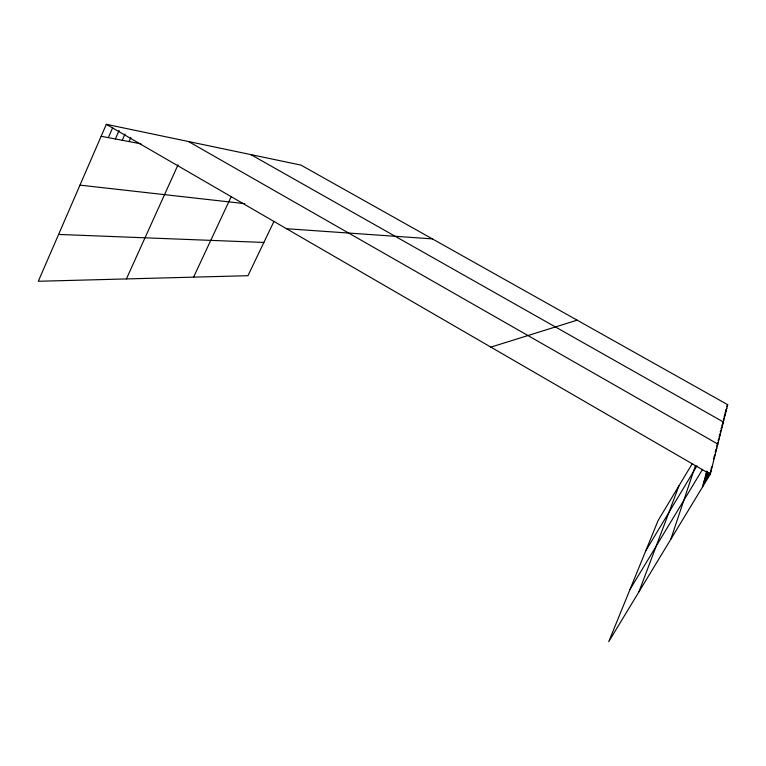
<?xml version="1.0" encoding="UTF-8"?>
<svg xmlns="http://www.w3.org/2000/svg" width="766" height="766" viewBox="0 0 766 766"><rect width="100%" height="100%" fill="white"/><g stroke="black" fill="none" stroke-linecap="round" stroke-linejoin="round"><path stroke-width="1.15" d="M692.062 463.995L658.109 520.516L608.721 641.678L710.264 474.231L727.7 404.687L300.923 165.083L106.33 124.322L38.3 281.275L247.964 275.693L273.835 221.652M702.499 487.052L706.817 471.1M670.796 539.321L695.241 466.178M638.921 591.879L678.992 485.759M108.341 137.641L112.545 127.97M115.379 138.972L119.084 130.469M122.263 140.283L125.021 133.973M129.004 141.557L130.833 137.401M126.4 278.929L178.018 164.853M193.587 277.139L231.275 196.469M726.532 406.631L727.7 404.687M725.584 410.337L726.781 408.345M724.923 412.912L726.149 410.882M724.368 415.364L725.488 413.516M724.023 416.733L725.153 414.866M723.305 419.538L724.454 417.633M722.568 422.449L723.736 420.515M645.7 550.946L696.945 465.862M721.792 425.475L722.989 423.493M720.998 428.606L722.204 426.595M720.164 431.861L721.4 429.812M719.418 435.059L720.557 433.163M718.977 436.802L720.126 434.887M718.058 440.402L719.236 438.449M717.1 444.146L718.307 442.154M629.997 589.494L702.575 469.319M716.612 446.08L717.828 444.069L188.56 141.547M715.664 450.015L716.804 448.139M715.128 452.141L716.277 450.236M714.008 456.546L715.185 454.592M713.433 458.815L714.621 456.852M706.137 473.599L707.353 471.588M705.448 476.155L707.908 472.086M704.73 478.779L708.186 473.072M711.068 468.323L712.227 466.417M704.002 481.469L709.259 472.804M710.417 470.879L711.585 468.955M703.255 484.227L710.934 471.559M490.872 347.122L577.162 320.169M58.609 234.425L263.877 242.449M286.513 228.718L432.378 238.887M79.97 185.133L244.785 203.66M101.15 136.271L140.992 143.836M250.827 154.588L723.363 421.989M106.33 124.322L710.264 474.231"/></g></svg>
